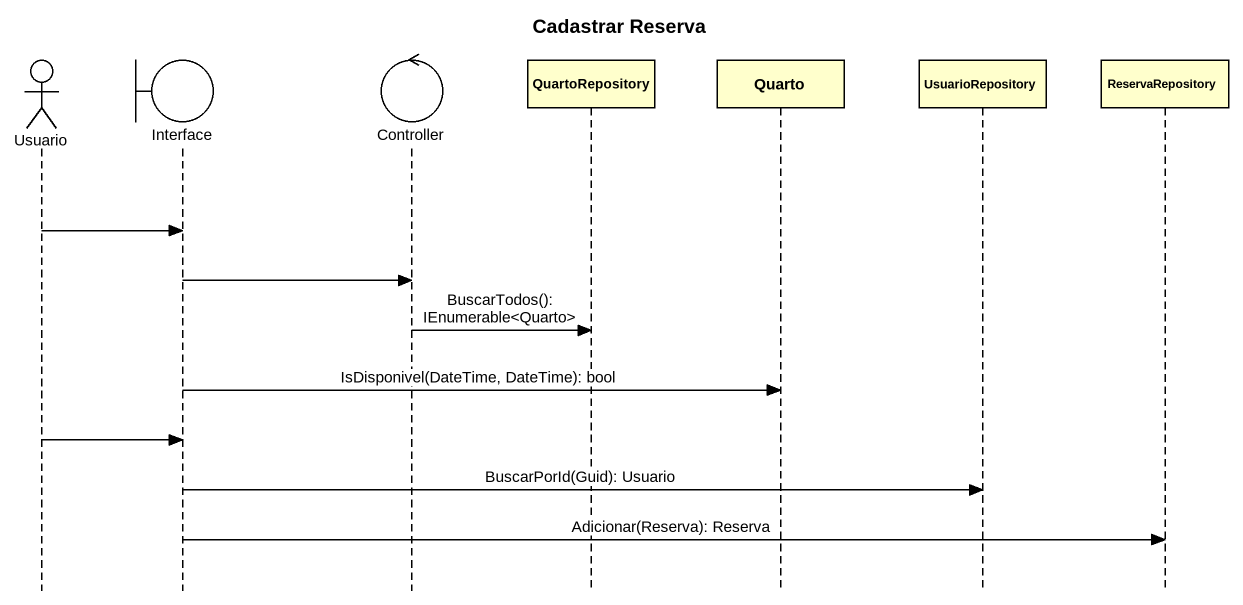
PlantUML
@startuml
title Cadastrar Reserva
hide footbox
actor Usuario
boundary "Interface" as Interface_
control Controller
participant QuartoRepository
participant Quarto
participant UsuarioRepository
participant ReservaRepository

Usuario -> Interface_
Interface_ -> Controller
Controller -> QuartoRepository : BuscarTodos(): IEnumerable<Quarto>
Interface_ -> Quarto : IsDisponivel(DateTime, DateTime): bool
Usuario -> Interface_
Interface_ -> UsuarioRepository : BuscarPorId(Guid): Usuario
Interface_ -> ReservaRepository : Adicionar(Reserva): Reserva
@enduml
